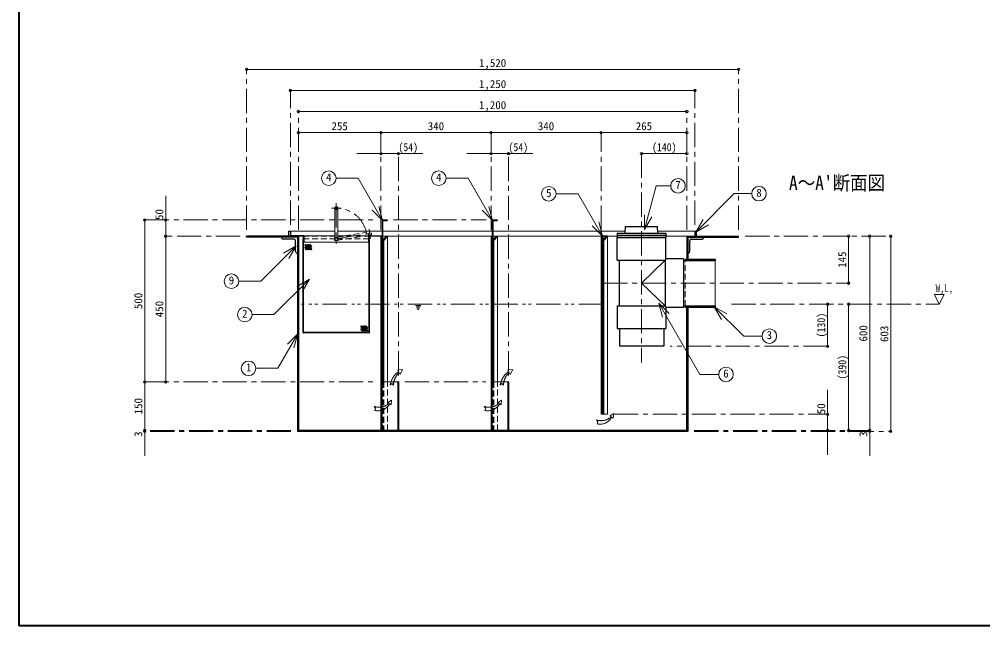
# Model space of a CAD drawing. Units: millimetres at full size, sheet at 1:15; some dimension numbers follow another scale. Extents: x -3139 to 2936, y -2066 to 2149.
# Drawn here: x -3139 to -162, y -2066 to -193 of the extents above; entities that cross this region are included whole.
import ezdxf
from ezdxf.enums import TextEntityAlignment as Align

# ---------------------------------------------------------------- set-up
doc = ezdxf.new("R2010")
doc.units = ezdxf.units.MM
doc.header["$LTSCALE"] = 15
doc.header["$PDMODE"] = 32
doc.header["$PDSIZE"] = 7.5
for name, pattern in [('CHAIN1', [8, 5, -1, 1, -1]), ('DASHED1', [1.8, 1.2, -0.6]), ('DOUBLE_CHAIN1', [8.8, 5, -1, 0.6, -0.6, 0.6, -1])]:
    doc.linetypes.add(name, pattern=pattern)
doc.layers.add('0-0_ﾚｲﾔ1', color=4, linetype='Continuous', lineweight=9)
doc.layers.add('0-6_補助線', color=4, linetype='Continuous', lineweight=9)
doc.styles.add('ＭＳ ゴシック', font='')
doc.styles.get('ＭＳ ゴシック').set_extended_font_data('MS Gothic')

msp = doc.modelspace()

# ---------------------------------------------------------------- linework, layer by layer
at = {"layer": '0-0_ﾚｲﾔ1', "color": 5, "lineweight": 25}
msp.add_line((-1147.74, -1202.81), (-1284.74, -1202.81), dxfattribs=at)
at = {"layer": '0-6_補助線', "color": 1, "lineweight": 40}
for p, q in [((-3138.74, -2065.81), (-3138.74, 2149.19)), ((2936.26, -2065.81), (-3138.74, -2065.81))]:
    msp.add_line(p, q, dxfattribs=at)
at = {"layer": '0-6_補助線', "linetype": 'CHAIN1'}
for p, q in [((-2436.24, -842.81), (-2436.24, -347.81)), ((-916.24, -842.81), (-916.24, -347.81)), ((-2301.24, -827.81), (-2301.24, -412.81)), ((-1051.24, -827.81), (-1051.24, -412.81)), ((-2276.24, -842.81), (-2276.24, -477.81)), ((-1076.24, -842.81), (-1076.24, -477.81)), ((-2021.24, -842.81), (-2021.24, -542.81)), ((-1681.24, -842.81), (-1681.24, -542.81)), ((-1341.24, -842.81), (-1341.24, -542.81)), ((-1967.24, -1292.81), (-1967.24, -607.81)), ((-1627.24, -1292.81), (-1627.24, -607.81)), ((-1216.24, -607.81), (-1216.24, -1252.81)), ((-2159.24, -761.31), (-2159.24, -886.31)), ((-2174.24, -776.31), (-2144.24, -776.31)), ((-2751.24, -812.81), (-2035.99, -812.81)), ((-1982.49, -812.81), (-1695.99, -812.81)), ((-2456.24, -862.81), (-2686.24, -862.81)), ((-2159.24, -871.31), (-2050.71, -853.42)), ((-2053.07, -870.66), (-2057.95, -841.06)), ((-896.24, -862.81), (-446.24, -862.81)), ((-2174.24, -871.31), (-2144.24, -871.31)), ((-1334.74, -1007.81), (-576.24, -1007.81)), ((-938.24, -1072.81), (-296.24, -1072.81)), ((-641.24, -1202.81), (-1127.74, -1202.81)), ((-2751.24, -1312.81), (-2037.49, -1312.81)), ((-1947.24, -1312.81), (-1697.49, -1312.81)), ((-1301.24, -1412.81), (-641.24, -1412.81)), ((-2299.24, -1462.81), (-2751.24, -1462.81)), ((-2299.24, -1465.81), (-2751.24, -1465.81)), ((-1053.24, -1462.81), (-511.24, -1462.81)), ((-1053.24, -1465.81), (-446.24, -1465.81))]:
    msp.add_line(p, q, dxfattribs=at)
at = {"layer": '0-6_補助線'}
for p, q in [((-916.24, -347.81), (-2436.24, -347.81)), ((-2301.24, -412.81), (-1051.24, -412.81)), ((-1076.24, -477.81), (-2276.24, -477.81)), ((-2276.24, -542.81), (-2021.24, -542.81)), ((-2021.24, -542.81), (-1681.24, -542.81)), ((-1681.24, -542.81), (-1341.24, -542.81)), ((-1341.24, -542.81), (-1076.24, -542.81)), ((-1892.24, -607.81), (-2095.99, -607.81)), ((-1552.24, -607.81), (-1755.99, -607.81)), ((-1216.24, -607.81), (-1076.24, -607.81)), ((-2686.24, -737.81), (-2686.24, -862.81)), ((-2751.24, -812.81), (-2751.24, -1312.81)), ((-2686.24, -862.81), (-2686.24, -1312.81)), ((-2301.24, -847.81), (-2164.24, -847.81)), ((-2260.74, -861.31), (-2164.24, -861.31)), ((-2154.24, -847.81), (-2017.49, -847.81)), ((-2154.24, -861.31), (-2057.74, -861.31)), ((-2019.24, -862.81), (-2017.49, -862.81)), ((-2015.99, -847.81), (-1677.49, -847.81)), ((-2015.99, -862.81), (-1677.49, -862.81)), ((-2001.24, -1312.81), (-2001.24, -862.81)), ((-1675.99, -847.81), (-1266.1, -847.81)), ((-1675.99, -862.81), (-1341.24, -862.81)), ((-1661.24, -1312.81), (-1661.24, -862.81)), ((-1338.24, -862.81), (-1337.49, -862.81)), ((-1322.49, -862.81), (-1291.24, -862.81)), ((-1321.24, -1412.81), (-1321.24, -862.81)), ((-1166.38, -847.81), (-1051.24, -847.81)), ((-1073.24, -862.81), (-1141.24, -862.81)), ((-576.24, -1007.81), (-576.24, -862.81)), ((-511.24, -862.81), (-511.24, -1462.81)), ((-446.24, -1465.81), (-446.24, -862.81)), ((-2259.24, -881.31), (-2059.24, -881.31)), ((-641.24, -1072.81), (-641.24, -1202.81)), ((-576.24, -1462.81), (-576.24, -1072.81)), ((-2751.24, -1312.81), (-2751.24, -1462.81)), ((-641.24, -1337.81), (-641.24, -1537.81)), ((-1338.24, -1412.81), (-1337.49, -1412.81)), ((-1335.99, -1412.81), (-1335.24, -1412.81)), ((-1332.24, -1412.81), (-1321.24, -1412.81)), ((-2751.24, -1462.81), (-2751.24, -1540.81)), ((-511.24, -1462.81), (-511.24, -1540.81))]:
    msp.add_line(p, q, dxfattribs=at)
at = {"layer": '0-6_補助線', "color": 7, "lineweight": 18}
for p, q in [((-2160.1, -683.89), (-2091.65, -683.89)), ((-2016.41, -814.21), (-2091.65, -683.89)), ((-1820.1, -683.89), (-1751.65, -683.89)), ((-1676.41, -814.21), (-1751.65, -683.89)), ((-1206.59, -841.79), (-1170.56, -707.33)), ((-1125.88, -707.33), (-1170.56, -707.33)), ((-1480.17, -731.97), (-1411.71, -731.97)), ((-1336.47, -862.29), (-1411.71, -731.97)), ((-1048.74, -850.49), (-929.77, -731.51)), ((-929.77, -731.51), (-875.65, -731.51)), ((-2016.41, -814.21), (-2028.05, -770.75)), ((-1676.41, -814.21), (-1688.05, -770.75)), ((-2164.24, -776.44), (-2164.24, -871.31)), ((-2154.24, -776.31), (-2154.24, -871.31)), ((-2016.41, -814.21), (-2048.23, -782.39)), ((-1676.41, -814.21), (-1708.23, -782.39)), ((-1206.59, -841.79), (-1206.59, -796.79)), ((-1206.59, -841.79), (-1184.09, -802.82)), ((-1336.47, -862.29), (-1368.29, -830.47)), ((-1336.47, -862.29), (-1348.12, -818.82)), ((-1048.74, -850.49), (-1026.24, -811.51)), ((-1048.74, -850.49), (-1009.77, -827.99)), ((-2021.24, -1462.81), (-2021.24, -862.81)), ((-2019.24, -862.81), (-2018.24, -862.81)), ((-2018.24, -1462.81), (-2018.24, -862.81)), ((-2014.36, -872.93), (-2004.24, -862.81)), ((-2004.24, -862.81), (-2002.12, -864.93)), ((-1681.24, -862.81), (-1678.24, -862.81)), ((-1681.24, -1462.81), (-1681.24, -862.81)), ((-1678.24, -1462.81), (-1678.24, -862.81)), ((-1674.36, -872.93), (-1664.24, -862.81)), ((-1664.24, -862.81), (-1662.12, -864.93)), ((-1341.24, -862.81), (-1338.24, -862.81)), ((-1341.24, -1412.81), (-1341.24, -862.81)), ((-1338.24, -1412.81), (-1338.24, -862.81)), ((-1334.36, -872.93), (-1324.24, -862.81)), ((-1324.24, -862.81), (-1322.12, -864.93)), ((-2283.2, -892.41), (-2392.86, -1002.07)), ((-2283.2, -892.41), (-2322.17, -914.91)), ((-2283.2, -892.41), (-2305.7, -931.38)), ((-2015.24, -875.05), (-2015.24, -1312.81)), ((-2012.24, -875.68), (-2012.24, -1312.81)), ((-2011.8, -874.61), (-2002.12, -864.93)), ((-1675.24, -875.05), (-1675.24, -1312.81)), ((-1672.24, -875.68), (-1672.24, -1312.81)), ((-1671.8, -874.61), (-1662.12, -864.93)), ((-1335.24, -875.05), (-1335.24, -1412.81)), ((-1332.24, -875.68), (-1332.24, -1412.81)), ((-1331.8, -874.61), (-1322.12, -864.93)), ((-988.24, -1077.91), (-988.24, -937.71)), ((-2460.62, -1002.07), (-2392.86, -1002.07)), ((-2242.13, -995.38), (-2351.79, -1105.04)), ((-2242.13, -995.38), (-2281.1, -1017.88)), ((-2242.13, -995.38), (-2264.63, -1034.35)), ((-1163.01, -1069.47), (-1151.37, -1112.94)), ((-1163.01, -1069.47), (-1035.89, -1289.65)), ((-1163.01, -1069.47), (-1131.19, -1101.29)), ((-311.24, -1042.81), (-281.24, -1042.81)), ((-296.24, -1072.81), (-311.24, -1042.81)), ((-296.24, -1072.81), (-281.24, -1042.81)), ((-991.3, -1080.63), (-968.8, -1119.61)), ((-991.3, -1080.63), (-900.6, -1171.34)), ((-991.3, -1080.63), (-952.33, -1103.13)), ((-2419.55, -1105.04), (-2351.79, -1105.04)), ((-2278.38, -1164), (-2340.04, -1270.8)), ((-2278.38, -1164), (-2310.2, -1195.82)), ((-2278.38, -1164), (-2290.03, -1207.47)), ((-900.6, -1171.34), (-843.73, -1171.34)), ((-2407.71, -1270.8), (-2340.04, -1270.8)), ((-1035.89, -1289.65), (-977.78, -1289.65)), ((-2017.49, -1312.81), (-2017.49, -1462.81)), ((-2015.99, -1312.81), (-1968.74, -1312.81)), ((-1677.49, -1312.81), (-1677.49, -1462.81)), ((-1675.99, -1312.81), (-1628.74, -1312.81)), ((-1338.24, -1412.81), (-1341.24, -1412.81)), ((-1332.24, -1412.81), (-1335.24, -1412.81))]:
    msp.add_line(p, q, dxfattribs=at)
at = {"layer": '0-6_補助線', "color": 5, "lineweight": 25}
for p, q in [((-2017.49, -814.31), (-2017.49, -1312.81)), ((-2015.99, -812.81), (-2002.49, -812.81)), ((-2015.99, -815.06), (-2015.99, -1312.81)), ((-2015.24, -814.31), (-2002.49, -814.31)), ((-2002.49, -812.81), (-2002.49, -814.31)), ((-1677.49, -814.31), (-1677.49, -1312.81)), ((-1675.99, -812.81), (-1662.49, -812.81)), ((-1675.99, -815.06), (-1675.99, -1312.81)), ((-1675.24, -814.31), (-1662.49, -814.31)), ((-1662.49, -812.81), (-1662.49, -814.31)), ((-1166.24, -853.81), (-1166.74, -832.81)), ((-2436.24, -865.81), (-2436.24, -862.81)), ((-2261.49, -862.81), (-2436.24, -862.81)), ((-2301.24, -847.81), (-2301.24, -862.81)), ((-2299.24, -861.31), (-2299.24, -862.81)), ((-2260.74, -861.31), (-2299.24, -861.31)), ((-2259.24, -862.81), (-2259.24, -881.31)), ((-2059.24, -862.81), (-2059.24, -881.31)), ((-2057.74, -861.31), (-2019.24, -861.31)), ((-2019.24, -862.81), (-2056.99, -862.81)), ((-2019.24, -862.81), (-2019.24, -861.31)), ((-1337.49, -862.81), (-1337.49, -1412.81)), ((-1335.99, -861.31), (-1322.49, -861.31)), ((-1335.24, -862.81), (-1322.49, -862.81)), ((-1322.49, -861.31), (-1322.49, -862.81)), ((-1291.24, -853.81), (-1141.24, -853.81)), ((-1291.24, -853.81), (-1291.24, -859.81)), ((-1291.24, -859.81), (-1141.24, -859.81)), ((-1291.24, -860.81), (-1141.24, -860.81)), ((-1291.24, -860.81), (-1291.24, -866.81)), ((-1141.24, -853.81), (-1141.24, -859.81)), ((-1141.24, -860.81), (-1141.24, -866.81)), ((-1073.24, -862.81), (-916.24, -862.81)), ((-1051.24, -847.81), (-1046.24, -847.81)), ((-1051.24, -847.81), (-1051.24, -862.81)), ((-1046.24, -862.81), (-1046.24, -847.81)), ((-916.24, -865.81), (-916.24, -862.81)), ((-2280.74, -865.81), (-2436.24, -865.81)), ((-2291.24, -871.81), (-2323.24, -871.81)), ((-2285.24, -909.81), (-2285.24, -877.81)), ((-2279.24, -867.31), (-2279.24, -1465.81)), ((-2276.24, -865.81), (-2276.24, -1462.81)), ((-2261.74, -871.31), (-2260.74, -871.31)), ((-2261.74, -1160.31), (-2261.74, -871.31)), ((-2260.74, -1159.81), (-2260.74, -863.56)), ((-2260.74, -881.31), (-2259.24, -881.31)), ((-2059.24, -881.31), (-2057.74, -881.31)), ((-2057.74, -1159.81), (-2057.74, -863.56)), ((-2057.74, -871.31), (-2056.74, -871.31)), ((-2056.74, -1160.31), (-2056.74, -871.31)), ((-1335.99, -863.56), (-1335.99, -1412.81)), ((-1291.74, -867.31), (-1140.74, -867.31)), ((-1291.74, -937.31), (-1291.74, -867.31)), ((-1291.24, -866.81), (-1141.24, -866.81)), ((-1076.24, -865.81), (-1076.24, -933.81)), ((-1073.24, -867.31), (-1073.24, -933.81)), ((-1071.74, -865.81), (-916.24, -865.81)), ((-1067.24, -909.81), (-1067.24, -877.81)), ((-1061.24, -871.81), (-1029.24, -871.81)), ((-1291.74, -937.31), (-1142.74, -937.31)), ((-1284.74, -1078.31), (-1284.74, -937.31)), ((-1086.24, -932.31), (-1086.24, -1083.31)), ((-1086.24, -937.71), (-988.24, -937.71)), ((-1081.24, -933.81), (-988.24, -933.81)), ((-1081.24, -933.81), (-1081.24, -937.71)), ((-988.24, -933.81), (-988.24, -937.71)), ((-1291.74, -1078.31), (-1142.74, -1078.31)), ((-1291.74, -1078.31), (-1291.74, -1148.31)), ((-1086.24, -1077.91), (-988.24, -1077.91)), ((-1081.24, -1077.91), (-1081.24, -1081.81)), ((-1081.24, -1081.81), (-988.24, -1081.81)), ((-1076.24, -1462.81), (-1076.24, -1081.81)), ((-1073.24, -1081.81), (-1073.24, -1465.81)), ((-988.24, -1077.91), (-988.24, -1081.81)), ((-2058.24, -1160.31), (-2260.24, -1160.31)), ((-1291.74, -1148.31), (-1140.74, -1148.31)), ((-1284.74, -1148.31), (-1284.74, -1202.81)), ((-1147.74, -1148.31), (-1147.74, -1202.81)), ((-2057.74, -1161.31), (-2260.74, -1161.31)), ((-2015.99, -1312.81), (-2017.49, -1312.81)), ((-1967.24, -1312.81), (-1967.24, -1462.81)), ((-1675.99, -1312.81), (-1677.49, -1312.81)), ((-1627.24, -1312.81), (-1627.24, -1462.81)), ((-1335.99, -1412.81), (-1337.49, -1412.81)), ((-1073.24, -1462.81), (-2279.24, -1462.81)), ((-1073.24, -1465.81), (-2279.24, -1465.81))]:
    msp.add_line(p, q, dxfattribs=at)
at = {"layer": '0-6_補助線', "linetype": 'DASHED1'}
for p, q in [((-2261.49, -862.81), (-2164.24, -862.81)), ((-2160.05, -866.38), (-2066.32, -850.92)), ((-2158.43, -876.25), (-2064.69, -860.79)), ((-2154.24, -862.81), (-2056.99, -862.81)), ((-2260.74, -871.31), (-2174.24, -871.31)), ((-2057.74, -871.31), (-2144.24, -871.31)), ((-1081.24, -1077.91), (-1081.24, -937.71)), ((-2015.99, -1312.81), (-2015.99, -1462.81)), ((-2015.24, -1312.81), (-2015.24, -1462.81)), ((-2012.24, -1312.81), (-2012.24, -1462.81)), ((-2001.24, -1462.81), (-2001.24, -1312.81)), ((-1675.99, -1312.81), (-1675.99, -1462.81)), ((-1675.24, -1312.81), (-1675.24, -1462.81)), ((-1672.24, -1312.81), (-1672.24, -1462.81)), ((-1661.24, -1462.81), (-1661.24, -1312.81))]:
    msp.add_line(p, q, dxfattribs=at)
at = {"layer": '0-6_補助線', "linetype": 'DOUBLE_CHAIN1'}
for p, q in [((-1334.74, -1072.81), (-2266.24, -1072.81)), ((-1898.24, -1076.81), (-1914.24, -1076.81)), ((-1900.24, -1080.81), (-1912.24, -1080.81)), ((-1902.24, -1084.81), (-1910.24, -1084.81)), ((-1904.24, -1088.81), (-1908.24, -1088.81)), ((-1966.31, -1281.03), (-1969.36, -1275.28)), ((-1626.31, -1281.03), (-1629.36, -1275.28)), ((-1964.64, -1283.82), (-1961.78, -1289.99)), ((-1624.64, -1283.82), (-1621.78, -1289.99)), ((-1999.6, -1376.43), (-1988.43, -1368.79)), ((-1989.92, -1383.14), (-1988.43, -1368.79)), ((-1659.6, -1376.43), (-1648.43, -1368.79)), ((-1649.92, -1383.14), (-1648.43, -1368.79)), ((-1999.6, -1376.43), (-1996.14, -1378.83)), ((-1994.09, -1380.24), (-1989.92, -1383.14)), ((-1659.6, -1376.43), (-1656.14, -1378.83)), ((-1654.09, -1380.24), (-1649.92, -1383.14)), ((-1313.17, -1417.91), (-1301.99, -1410.27)), ((-1313.17, -1417.91), (-1309.7, -1420.31)), ((-1307.66, -1421.72), (-1303.48, -1424.61)), ((-1303.48, -1424.61), (-1301.99, -1410.27))]:
    msp.add_line(p, q, dxfattribs=at)
at = {"layer": '0-6_補助線', "color": 5, "lineweight": 25}
for points in [[(-1266.24, -853.81), (-1265.74, -832.81), (-1166.74, -832.81)], [(-2306.24, -862.81), (-2306.24, -847.81), (-2301.24, -847.81)], [(-1086.24, -932.31), (-1140.74, -932.31), (-1140.74, -867.31)], [(-1140.74, -932.31), (-1142.74, -937.31), (-1142.74, -1078.31), (-1140.74, -1083.31)], [(-1086.24, -1083.31), (-1140.74, -1083.31), (-1140.74, -1148.31)], [(-1967.24, -1312.81), (-1968.74, -1312.81), (-1968.74, -1462.81)], [(-1627.24, -1312.81), (-1628.74, -1312.81), (-1628.74, -1462.81)]]:
    msp.add_lwpolyline(points, dxfattribs=at)
at = {"layer": '0-6_補助線'}
msp.add_lwpolyline([(-1142.74, -937.31), (-1216.24, -1007.81), (-1142.74, -1078.31)], dxfattribs=at)
at = {"layer": '0-6_補助線', "linetype": 'DOUBLE_CHAIN1'}
for points in [[(-1969.36, -1275.28), (-1954.19, -1274.38), (-1961.78, -1289.99)], [(-1629.36, -1275.28), (-1614.19, -1274.38), (-1621.78, -1289.99)], [(-1992.71, -1322.46), (-1987.59, -1317.46), (-1982.84, -1322.74)], [(-1652.71, -1322.46), (-1647.59, -1317.46), (-1642.84, -1322.74)], [(-2042, -1388.36), (-2037.73, -1394.22), (-2040.16, -1401.04)], [(-1702, -1388.36), (-1697.73, -1394.22), (-1700.16, -1401.04)], [(-1355.56, -1429.84), (-1351.29, -1435.7), (-1353.72, -1442.51)]]:
    msp.add_lwpolyline(points, dxfattribs=at)
at = {"layer": '0-6_補助線', "color": 7, "lineweight": 18}
for centre in [(-2182.6, -683.89), (-1842.6, -683.89), (-1502.67, -731.97), (-1103.38, -707.33), (-853.15, -731.51), (-2483.12, -1002.07), (-2442.05, -1105.04), (-821.23, -1171.34), (-2430.21, -1270.8), (-955.28, -1289.65)]:
    msp.add_circle(centre, 22.5, dxfattribs=at)
at = {"layer": '0-6_補助線', "color": 5, "lineweight": 25}
msp.add_circle((-2159.24, -776.31), 5, dxfattribs=at)
at = {"layer": '0-6_補助線', "linetype": 'DASHED1'}
msp.add_circle((-2055.51, -855.86), 5, dxfattribs=at)
at = {"layer": '0-6_補助線'}
for centre in [(-2254.6, -890.57), (-2252.1, -894.57), (-2249.6, -890.57), (-2247.1, -894.57), (-2244.6, -890.57), (-2242.1, -894.57), (-2239.6, -890.57), (-2237.1, -894.57), (-2254.6, -898.57), (-2252.1, -902.57), (-2249.6, -898.57), (-2247.1, -902.57), (-2244.6, -898.57), (-2242.1, -902.57), (-2239.6, -898.57), (-2237.1, -902.57), (-2081.6, -1142.12), (-2081.6, -1150.12), (-2079.1, -1146.12), (-2079.1, -1154.12), (-2076.6, -1142.12), (-2076.6, -1150.12), (-2074.1, -1146.12), (-2074.1, -1154.12), (-2071.6, -1142.12), (-2071.6, -1150.12), (-2069.1, -1146.12), (-2069.1, -1154.12), (-2066.6, -1142.12), (-2066.6, -1150.12), (-2064.1, -1146.12), (-2064.1, -1154.12)]:
    msp.add_circle(centre, 2, dxfattribs=at)
at = {"layer": '0-6_補助線', "linetype": 'CHAIN1'}
msp.add_arc((-2159.24, -871.31), 95, 9.36346, 90, dxfattribs=at)
at = {"layer": '0-6_補助線', "color": 5, "lineweight": 25}
for centre, radius, start, end in [((-2015.99, -814.31), 1.5, 90, 180), ((-2015.24, -815.06), 0.75, 90, 180), ((-1675.99, -814.31), 1.5, 90, 180), ((-1675.24, -815.06), 0.75, 90, 180), ((-2279.24, -865.81), 3, 0, 90), ((-2261.49, -863.56), 0.75, 0, 90), ((-2260.74, -862.81), 1.5, 0, 90), ((-2057.74, -862.81), 1.5, 90, 180), ((-2056.99, -863.56), 0.75, 90, 180), ((-1335.99, -862.81), 1.5, 90, 180), ((-1335.24, -863.56), 0.75, 90, 180), ((-1073.24, -865.81), 3, 90, 180), ((-2323.24, -865.81), 6, 180, 270), ((-2291.24, -877.81), 6, 0, 90), ((-2280.74, -867.31), 1.5, 0, 90), ((-1071.74, -867.31), 1.5, 90, 180), ((-1061.24, -877.81), 6, 90, 180), ((-1029.24, -865.81), 6, 270, 0), ((-2279.24, -909.81), 6, 180, 270), ((-1073.24, -909.81), 6, 270, 0), ((-2260.74, -1160.31), 1, 180, 270), ((-2260.24, -1159.81), 0.5, 180, 270), ((-2058.24, -1159.81), 0.5, 270, 0), ((-2057.74, -1160.31), 1, 270, 0)]:
    msp.add_arc(centre, radius, start, end, dxfattribs=at)
at = {"layer": '0-6_補助線', "linetype": 'DASHED1'}
for radius, start, end in [(6, 180, 0), (5, 0, 180)]:
    msp.add_arc((-2159.24, -871.31), radius, start, end, dxfattribs=at)
at = {"layer": '0-6_補助線', "color": 7, "lineweight": 18}
for centre, radius, start, end in [((-2159.24, -871.31), 5, 180, 0), ((-2012.24, -875.05), 3, 135, 180), ((-2010.74, -875.68), 1.5, 135, 180), ((-1672.24, -875.05), 3, 135, 180), ((-1670.74, -875.68), 1.5, 135, 180), ((-1332.24, -875.05), 3, 135, 180), ((-1330.74, -875.68), 1.5, 135, 180)]:
    msp.add_arc(centre, radius, start, end, dxfattribs=at)
at = {"layer": '0-6_補助線', "linetype": 'DOUBLE_CHAIN1'}
for centre, radius, start, end in [((-1931.88, -1332.1), 61.59, 123.98307, 170.99646), ((-1926.58, -1325.33), 56.31, 132.51176, 177.36854), ((-1591.88, -1332.1), 61.59, 123.98307, 170.99646), ((-1586.58, -1325.33), 56.31, 132.51176, 177.36854), ((-2026.59, -1347.41), 43.76, 249.37581, 314.10079), ((-2031.32, -1359.2), 42.76, 258.06872, 330.51954), ((-1686.59, -1347.41), 43.76, 249.37581, 314.10079), ((-1691.32, -1359.2), 42.76, 258.06872, 330.51954), ((-1340.15, -1388.88), 43.76, 249.37581, 314.10079), ((-1344.88, -1400.68), 42.76, 258.06872, 330.51954)]:
    msp.add_arc(centre, radius, start, end, dxfattribs=at)
at = {"layer": '0-6_補助線', "color": 1}
for p in [(-2436.24, -347.81), (-916.24, -347.81), (-2301.24, -412.81), (-1051.24, -412.81), (-2276.24, -477.81), (-1076.24, -477.81), (-2276.24, -542.81), (-2021.24, -542.81), (-1681.24, -542.81), (-1341.24, -542.81), (-1076.24, -542.81), (-2020.99, -607.81), (-1967.24, -607.81), (-1680.99, -607.81), (-1627.24, -607.81), (-1216.24, -607.81), (-1076.24, -607.81), (-2751.24, -812.81), (-2686.24, -812.81), (-2686.24, -862.81), (-576.24, -862.81), (-511.24, -862.81), (-446.24, -862.81), (-576.24, -1007.81), (-641.24, -1072.81), (-576.24, -1072.81), (-641.24, -1202.81), (-2751.24, -1312.81), (-2686.24, -1312.81), (-641.24, -1412.81), (-2751.24, -1462.81), (-2751.24, -1465.81), (-641.24, -1462.81), (-576.24, -1462.81), (-511.24, -1462.81), (-511.24, -1465.81), (-446.24, -1465.81)]:
    msp.add_point(p, dxfattribs=at)

# ---------------------------------------------------------------- texts
at = {"layer": '0-6_補助線', "color": 7, "style": 'ＭＳ ゴシック'}
for s, p in [('1,520', (-1718.43, -347.81)), ('1,250', (-1718.43, -412.81)), ('1,200', (-1718.43, -477.81)), ('255', (-2174.05, -542.81)), ('340', (-1876.55, -542.81)), ('340', (-1536.55, -542.81)), ('265', (-1234.05, -542.81)), ('4', (-2191.04, -700.77)), ('4', (-1851.04, -700.77)), ('7', (-1111.81, -724.2)), ('5', (-1511.11, -748.84)), ('8', (-861.59, -748.38)), ('9', (-2491.56, -1018.95)), ('2', (-2450.48, -1121.92)), ('3', (-829.66, -1188.21)), ('1', (-2438.64, -1287.67)), ('6', (-963.72, -1306.52))]:
    msp.add_text(s, height=24.74, dxfattribs=at).set_placement(p, align=Align.BOTTOM_LEFT)
for s, height, width, p in [('(54)', 24.74, 0.9, (-1967.24, -607.81)), ('(54)', 24.74, 0.9, (-1627.24, -607.81)), ('(140)', 24.74, 0.9, (-1183.74, -607.81)), ("A～A'断面図", 43.99, 0.9, (-760.61, -733.31)), ('W,L,', 24.74, 0.8, (-307.49, -1042.81))]:
    msp.add_text(s, height=height, dxfattribs=dict(at, width=width)).set_placement(p, align=Align.BOTTOM_LEFT)
for s, p in [('50', (-2686.24, -812.81)), ('145', (-576.24, -960.62)), ('500', (-2751.24, -1088.12)), ('450', (-2686.24, -1113.12)), ('600', (-511.24, -1188.12)), ('603', (-446.24, -1189.62)), ('150', (-2751.24, -1413.12)), ('50', (-641.24, -1412.81)), ('3', (-2751.24, -1482.69)), ('3', (-511.24, -1482.69))]:
    msp.add_text(s, height=24.74, rotation=90, dxfattribs=at).set_placement(p, align=Align.BOTTOM_LEFT)
at = {"layer": '0-6_補助線', "color": 7, "style": 'ＭＳ ゴシック', "width": 0.9}
for s, p in [('(130)', (-641.24, -1175.31)), ('(390)', (-576.24, -1305.31))]:
    msp.add_text(s, height=24.74, rotation=90, dxfattribs=at).set_placement(p, align=Align.BOTTOM_LEFT)

doc.saveas('drawing.dxf')
